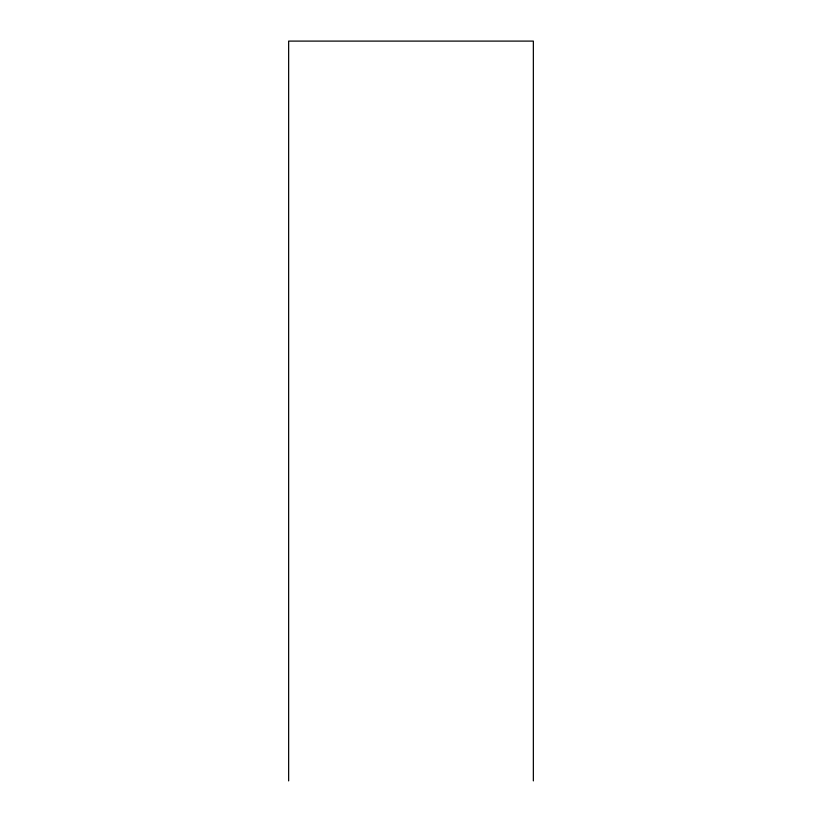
<?xml version="1.0" encoding="UTF-8"?>
<svg xmlns="http://www.w3.org/2000/svg" width="822" height="822" viewBox="0 0 822 822"><rect width="100%" height="100%" fill="white"/><g stroke="black" fill="none" stroke-linecap="round" stroke-linejoin="round"><path stroke-width="1.23" d="M533.355 780.9L533.355 41.1L288.645 41.1L288.645 780.9"/></g></svg>
